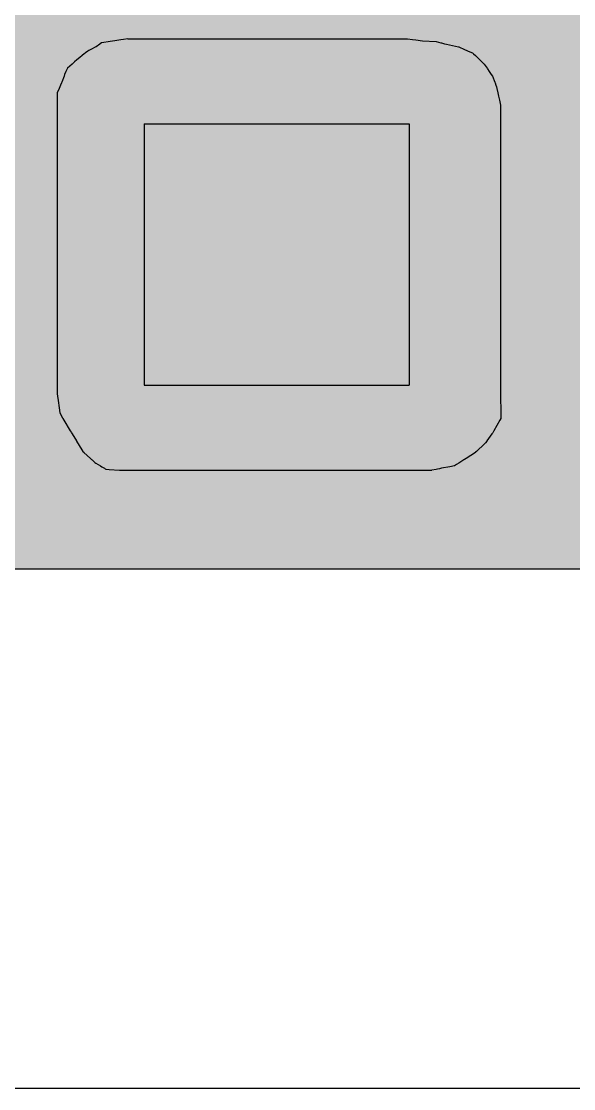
# Model space of a CAD drawing. Extents: x 0 to 428, y 0 to 297.
# Drawn here: x 294.64 to 298.82, y 0 to 8.07 of the extents above; entities that cross this region are included whole.
import ezdxf

# ---------------------------------------------------------------- set-up
doc = ezdxf.new("R2010")
doc.units = 0
doc.header["$MEASUREMENT"] = 0
doc.linetypes.add('CONTIN', pattern=[0])
doc.layers.get('0').update_dxf_attribs({"linetype": 'CONTIN'})
for name, color, linetype in [('1', 7, 'CONTIN'), ('2', 7, 'CONTIN'), ('22', 7, 'CONTIN')]:
    doc.layers.add(name, color=color, linetype=linetype)

# ---------------------------------------------------------------- blocks, each defined once
blk = doc.blocks.new('CZEBORDR')
at = {"layer": '22'}
blk.add_line((420, 0), (0, 0), dxfattribs=at)
blk = doc.blocks.new('LOGO')
at = {"color": 156, "linetype": 'Continuous'}
for p, q in [((-124.6848, 7.9204), (-124.7476, 7.9114)), ((-124.6495, 7.9255), (-124.6848, 7.9204)), ((-124.6038, 7.9321), (-124.6495, 7.9255)), ((-124.5833, 7.9351), (-124.6038, 7.9321)), ((-124.5491, 7.94), (-124.5833, 7.9351)), ((-124.5491, 7.94), (-122.4343, 7.94)), ((-122.4343, 7.94), (-122.3953, 7.9351)), ((-122.3953, 7.9351), (-122.372, 7.9321)), ((-122.372, 7.9321), (-122.32, 7.9255)), ((-122.32, 7.9255), (-122.2161, 7.9204)), ((-122.2161, 7.9204), (-122.1818, 7.9114)), ((-124.8721, 7.8327), (-124.8793, 7.8271)), ((-124.8703, 7.8341), (-124.8721, 7.8327)), ((-124.8523, 7.848), (-124.8703, 7.8341)), ((-124.8462, 7.8526), (-124.8523, 7.848)), ((-124.8311, 7.8602), (-124.8462, 7.8526)), ((-124.7931, 7.8792), (-124.8311, 7.8602)), ((-124.7905, 7.881), (-124.7931, 7.8792)), ((-124.7628, 7.9006), (-124.7905, 7.881)), ((-124.7585, 7.9037), (-124.7628, 7.9006)), ((-124.7494, 7.9101), (-124.7585, 7.9037)), ((-124.7476, 7.9114), (-124.7494, 7.9101)), ((-122.1818, 7.9114), (-122.177, 7.9101)), ((-122.177, 7.9101), (-122.1527, 7.9037)), ((-122.1527, 7.9037), (-122.1386, 7.9006)), ((-122.1386, 7.9006), (-122.049, 7.881)), ((-122.049, 7.881), (-122.0448, 7.8792)), ((-122.0448, 7.8792), (-122.0016, 7.8602)), ((-122.0016, 7.8602), (-121.9843, 7.8526)), ((-121.9843, 7.8526), (-121.9737, 7.848)), ((-121.9737, 7.848), (-121.942, 7.8341)), ((-121.942, 7.8341), (-121.939, 7.8327)), ((-121.939, 7.8327), (-121.9332, 7.8271)), ((-124.9683, 7.753), (-124.9721, 7.7496)), ((-124.9532, 7.7666), (-124.9683, 7.753)), ((-124.9353, 7.7826), (-124.9532, 7.7666)), ((-124.9145, 7.7994), (-124.9353, 7.7826)), ((-124.8955, 7.8148), (-124.9145, 7.7994)), ((-124.8793, 7.8271), (-124.8955, 7.8148)), ((-121.9332, 7.8271), (-121.9204, 7.8148)), ((-121.9204, 7.8148), (-121.9045, 7.7994)), ((-121.9045, 7.7994), (-121.8871, 7.7826)), ((-121.8871, 7.7826), (-121.8706, 7.7666)), ((-121.8706, 7.7666), (-121.8566, 7.753)), ((-121.8566, 7.753), (-121.8531, 7.7496)), ((-125.0281, 7.6708), (-125.0327, 7.6584)), ((-125.0184, 7.6929), (-125.0281, 7.6708)), ((-125.0094, 7.7133), (-125.0184, 7.6929)), ((-125.0073, 7.7182), (-125.0094, 7.7133)), ((-124.9721, 7.7496), (-125.0073, 7.7182)), ((-121.8531, 7.7496), (-121.8318, 7.7182)), ((-121.8318, 7.7182), (-121.8285, 7.7133)), ((-121.8285, 7.7133), (-121.8147, 7.6929)), ((-121.8147, 7.6929), (-121.7998, 7.6708)), ((-121.7998, 7.6708), (-121.7914, 7.6584)), ((-125.059, 7.5914), (-125.0651, 7.5774)), ((-125.052, 7.6072), (-125.059, 7.5914)), ((-125.049, 7.614), (-125.052, 7.6072)), ((-125.0327, 7.6584), (-125.049, 7.614)), ((-121.7914, 7.6584), (-121.7736, 7.614)), ((-121.7736, 7.614), (-121.7709, 7.6072)), ((-121.7709, 7.6072), (-121.7645, 7.5914)), ((-121.7645, 7.5914), (-121.7613, 7.5774)), ((-125.0704, 7.5655), (-125.085, 7.5326)), ((-125.085, 7.5326), (-125.085, 7.5084)), ((-125.085, 7.5084), (-125.085, 7.4757)), ((-125.0651, 7.5774), (-125.0704, 7.5655)), ((-121.7613, 7.5774), (-121.7586, 7.5655)), ((-121.7586, 7.5655), (-121.7511, 7.5326)), ((-121.7511, 7.5326), (-121.7456, 7.5084)), ((-121.7456, 7.5084), (-121.7381, 7.4757)), ((-125.085, 7.4757), (-125.085, 7.4397)), ((-125.085, 7.4397), (-125.085, 7.424)), ((-121.7381, 7.4757), (-121.7299, 7.4397)), ((-121.7299, 7.4397), (-121.7299, 7.424)), ((-125.085, 7.424), (-125.085, 7.3431)), ((-121.7299, 7.424), (-121.7299, 7.3431)), ((-125.085, 7.3431), (-125.085, 7.2983)), ((-125.085, 7.2983), (-125.085, 6.9671)), ((-124.4272, 7.2983), (-122.4217, 7.2983)), ((-124.4272, 7.2983), (-124.4272, 6.9671)), ((-122.4217, 7.2983), (-122.4217, 6.9671)), ((-121.7299, 7.3431), (-121.7299, 7.2983)), ((-121.7299, 7.2983), (-121.7299, 6.9671)), ((-125.085, 6.9671), (-125.085, 6.6727)), ((-124.4272, 6.9671), (-124.4272, 6.6727)), ((-122.4217, 6.9671), (-122.4217, 6.6727)), ((-121.7299, 6.9671), (-121.7299, 6.6727)), ((-125.085, 6.6727), (-125.085, 6.6698)), ((-125.085, 6.6698), (-125.085, 6.6611)), ((-125.085, 6.6611), (-125.085, 6.6454)), ((-125.085, 6.6454), (-125.085, 6.6375)), ((-125.085, 6.6375), (-125.085, 6.6234)), ((-125.085, 6.6234), (-125.085, 6.5566)), ((-124.4272, 6.6727), (-124.4272, 6.6698)), ((-124.4272, 6.6698), (-124.4272, 6.6611)), ((-124.4272, 6.6611), (-124.4272, 6.6454)), ((-124.4272, 6.6454), (-124.4272, 6.6375)), ((-124.4272, 6.6375), (-124.4272, 6.6234)), ((-124.4272, 6.6234), (-124.4272, 6.5566)), ((-122.4217, 6.6727), (-122.4217, 6.6698)), ((-122.4217, 6.6698), (-122.4217, 6.6611)), ((-122.4217, 6.6611), (-122.4217, 6.6454)), ((-122.4217, 6.6454), (-122.4217, 6.6375)), ((-122.4217, 6.6375), (-122.4217, 6.6234)), ((-122.4217, 6.6234), (-122.4217, 6.5566)), ((-121.7299, 6.6727), (-121.7299, 6.6698)), ((-121.7299, 6.6698), (-121.7299, 6.6611)), ((-121.7299, 6.6611), (-121.7299, 6.6454)), ((-121.7299, 6.6454), (-121.7299, 6.6375)), ((-121.7299, 6.6375), (-121.7299, 6.6234)), ((-121.7299, 6.6234), (-121.7299, 6.5566)), ((-125.085, 6.5566), (-125.085, 6.5156)), ((-124.4272, 6.5566), (-124.4272, 6.5156)), ((-122.4217, 6.5566), (-122.4217, 6.5156)), ((-121.7299, 6.5566), (-121.7299, 6.5156)), ((-125.085, 6.5156), (-125.085, 6.4986)), ((-125.085, 6.4986), (-125.085, 6.4318)), ((-124.4272, 6.5156), (-124.4272, 6.4986)), ((-124.4272, 6.4986), (-124.4272, 6.4318)), ((-122.4217, 6.5156), (-122.4217, 6.4986)), ((-122.4217, 6.4986), (-122.4217, 6.4318)), ((-121.7299, 6.5156), (-121.7299, 6.4986)), ((-121.7299, 6.4986), (-121.7299, 6.4318)), ((-125.085, 6.4318), (-125.085, 6.414)), ((-125.085, 6.414), (-125.085, 6.3827)), ((-125.085, 6.3827), (-125.085, 6.3709)), ((-124.4272, 6.4318), (-124.4272, 6.414)), ((-124.4272, 6.414), (-124.4272, 6.3827)), ((-124.4272, 6.3827), (-124.4272, 6.3709)), ((-122.4217, 6.4318), (-122.4217, 6.414)), ((-122.4217, 6.414), (-122.4217, 6.3827)), ((-122.4217, 6.3827), (-122.4217, 6.3709)), ((-121.7299, 6.4318), (-121.7299, 6.414)), ((-121.7299, 6.414), (-121.7299, 6.3827)), ((-121.7299, 6.3827), (-121.7299, 6.3709)), ((-125.085, 6.3709), (-125.085, 6.3008)), ((-125.085, 6.3008), (-125.085, 6.2327)), ((-124.4272, 6.3709), (-124.4272, 6.3008)), ((-124.4272, 6.3008), (-124.4272, 6.2327)), ((-122.4217, 6.3709), (-122.4217, 6.3008)), ((-122.4217, 6.3008), (-122.4217, 6.2327)), ((-121.7299, 6.3709), (-121.7299, 6.3008)), ((-121.7299, 6.3008), (-121.7299, 6.2327)), ((-125.085, 6.2327), (-125.085, 6.1993)), ((-124.4272, 6.2327), (-124.4272, 6.1993)), ((-122.4217, 6.2327), (-122.4217, 6.1993)), ((-121.7299, 6.2327), (-121.7299, 6.1993)), ((-125.085, 6.1993), (-125.085, 6.089)), ((-124.4272, 6.1993), (-124.4272, 6.089)), ((-122.4217, 6.1993), (-122.4217, 6.089)), ((-121.7299, 6.1993), (-121.7299, 6.089)), ((-125.085, 6.089), (-125.085, 6.0454)), ((-124.4272, 6.089), (-124.4272, 6.0454)), ((-122.4217, 6.089), (-122.4217, 6.0454)), ((-121.7299, 6.089), (-121.7299, 6.0454)), ((-125.085, 6.0454), (-125.085, 6.0193)), ((-125.085, 6.0193), (-125.085, 6.014)), ((-125.085, 6.014), (-125.085, 5.7075)), ((-124.4272, 6.0454), (-124.4272, 6.0193)), ((-124.4272, 6.0193), (-124.4272, 6.014)), ((-124.4272, 6.014), (-124.4272, 5.7075)), ((-122.4217, 6.0454), (-122.4217, 6.0193)), ((-122.4217, 6.0193), (-122.4217, 6.014)), ((-122.4217, 6.014), (-122.4217, 5.7075)), ((-121.7299, 6.0454), (-121.7299, 6.0193)), ((-121.7299, 6.0193), (-121.7299, 6.014)), ((-121.7299, 6.014), (-121.7299, 5.7075)), ((-125.085, 5.7075), (-125.085, 5.6604)), ((-125.085, 5.6604), (-125.085, 5.3244)), ((-124.4272, 5.7075), (-124.4272, 5.6604)), ((-124.4272, 5.6604), (-124.4272, 5.3244)), ((-122.4217, 5.7075), (-122.4217, 5.6604)), ((-122.4217, 5.6604), (-122.4217, 5.3244)), ((-121.7299, 5.7075), (-121.7299, 5.6604)), ((-121.7299, 5.6604), (-121.7299, 5.3244)), ((-125.085, 5.3244), (-125.085, 5.3205)), ((-125.085, 5.3205), (-125.085, 5.2549)), ((-125.085, 5.2549), (-125.0826, 5.2388)), ((-124.4272, 5.3244), (-124.4272, 5.3205)), ((-124.4272, 5.3205), (-122.4217, 5.3205)), ((-122.4217, 5.3244), (-122.4217, 5.3205)), ((-121.7299, 5.3244), (-121.7299, 5.3205)), ((-121.7299, 5.3205), (-121.7299, 5.2549)), ((-121.7299, 5.2549), (-121.7299, 5.2388)), ((-125.0826, 5.2388), (-125.0775, 5.2054)), ((-125.0775, 5.2054), (-125.0692, 5.1502)), ((-121.7299, 5.2388), (-121.7293, 5.2054)), ((-121.7293, 5.2054), (-121.7285, 5.1502)), ((-125.0692, 5.1502), (-125.0635, 5.1128)), ((-125.0635, 5.1128), (-125.0436, 5.0748)), ((-121.7285, 5.1502), (-121.7279, 5.1128)), ((-121.7279, 5.1128), (-121.7273, 5.0748)), ((-125.0436, 5.0748), (-125.0421, 5.0719)), ((-125.0421, 5.0719), (-125.041, 5.0698)), ((-125.041, 5.0698), (-125.034, 5.0565)), ((-125.034, 5.0565), (-124.9866, 4.9761)), ((-121.7347, 5.0565), (-121.7798, 4.9761)), ((-121.7272, 5.0698), (-121.7347, 5.0565)), ((-121.7273, 5.0748), (-121.7272, 5.0719)), ((-121.7272, 5.0719), (-121.7272, 5.0698)), ((-124.9866, 4.9761), (-124.9797, 4.9645)), ((-124.9797, 4.9645), (-124.977, 4.9599)), ((-124.977, 4.9599), (-124.9723, 4.9519)), ((-124.9723, 4.9519), (-124.939, 4.9007)), ((-121.7948, 4.9519), (-121.8329, 4.9007)), ((-121.7889, 4.9599), (-121.7948, 4.9519)), ((-121.7863, 4.9645), (-121.7889, 4.9599)), ((-121.7798, 4.9761), (-121.7863, 4.9645)), ((-124.939, 4.9007), (-124.9374, 4.8983)), ((-124.9374, 4.8983), (-124.9303, 4.8861)), ((-124.9303, 4.8861), (-124.9248, 4.8768)), ((-124.9248, 4.8768), (-124.8918, 4.8205)), ((-121.8506, 4.8768), (-121.9116, 4.8205)), ((-121.8437, 4.8861), (-121.8506, 4.8768)), ((-121.8346, 4.8983), (-121.8437, 4.8861)), ((-121.8329, 4.9007), (-121.8346, 4.8983)), ((-124.8918, 4.8205), (-124.8906, 4.8194)), ((-124.8906, 4.8194), (-124.8842, 4.8136)), ((-124.8842, 4.8136), (-124.8829, 4.8124)), ((-124.8829, 4.8124), (-124.8332, 4.7672)), ((-124.8332, 4.7672), (-124.824, 4.7588)), ((-121.9906, 4.7672), (-122.0036, 4.7588)), ((-121.9204, 4.8124), (-121.9906, 4.7672)), ((-121.9191, 4.8136), (-121.9204, 4.8124)), ((-121.9128, 4.8194), (-121.9191, 4.8136)), ((-121.9116, 4.8205), (-121.9128, 4.8194)), ((-124.824, 4.7588), (-124.8205, 4.7555)), ((-124.8205, 4.7555), (-124.8006, 4.7374)), ((-124.8006, 4.7374), (-124.7923, 4.7323)), ((-124.7923, 4.7323), (-124.7734, 4.7207)), ((-124.7734, 4.7207), (-124.7567, 4.7105)), ((-124.7567, 4.7105), (-124.7463, 4.7042)), ((-124.7463, 4.7042), (-124.7271, 4.6924)), ((-124.7271, 4.6924), (-124.7219, 4.6892)), ((-124.7219, 4.6892), (-124.7174, 4.6864)), ((-124.7174, 4.6864), (-124.6914, 4.6844)), ((-124.6914, 4.6844), (-124.6127, 4.6784)), ((-122.2181, 4.6844), (-122.2505, 4.6784)), ((-122.2074, 4.6864), (-122.2181, 4.6844)), ((-122.1926, 4.6892), (-122.2074, 4.6864)), ((-122.1755, 4.6924), (-122.1926, 4.6892)), ((-122.1125, 4.7042), (-122.1755, 4.6924)), ((-122.0787, 4.7105), (-122.1125, 4.7042)), ((-122.0628, 4.7207), (-122.0787, 4.7105)), ((-122.0447, 4.7323), (-122.0628, 4.7207)), ((-122.0369, 4.7374), (-122.0447, 4.7323)), ((-122.0086, 4.7555), (-122.0369, 4.7374)), ((-122.0036, 4.7588), (-122.0086, 4.7555)), ((-124.6127, 4.6784), (-122.2505, 4.6784))]:
    blk.add_line(p, q, dxfattribs=at)
at = {"color": 9, "linetype": 'Continuous'}
blk.add_line((-135.6751, 3.9321), (-111.768, 3.9321), dxfattribs=at)
at = {"linetype": 'Continuous'}
for p, q in [((0, 0), (-230.553, 0)), ((-109.2563, 0), (-138.2278, 0))]:
    blk.add_line(p, q, dxfattribs=at)
at = {"color": 9, "linetype": 'Continuous'}
for points in [[(-135.6751, 9.1916), (-135.6751, 3.9321), (-111.768, 3.9321)], [(-135.6751, 3.9321), (-135.6751, 3.9321), (-111.768, 3.9321)]]:
    blk.add_solid(points, dxfattribs=at)
at = {"color": 9, "linetype": 'Continuous', "extrusion": (0, 0, -1)}
blk.add_solid([(135.6751, 9.1916), (111.768, 9.1916), (111.768, 3.9321)], dxfattribs=at)
at = {"color": 156, "linetype": 'Continuous'}
for points in [[(-124.6848, 7.9204), (-124.7476, 7.9114), (-122.1818, 7.9114)], [(-124.6495, 7.9255), (-124.6848, 7.9204), (-122.2161, 7.9204)], [(-124.6038, 7.9321), (-124.6495, 7.9255), (-122.32, 7.9255)], [(-124.5833, 7.9351), (-124.6038, 7.9321), (-122.372, 7.9321)], [(-124.5491, 7.94), (-124.5833, 7.9351), (-122.3953, 7.9351)], [(-124.5491, 7.94), (-124.5491, 7.94), (-122.4343, 7.94)], [(-124.8721, 7.8327), (-124.8793, 7.8271), (-121.9332, 7.8271)], [(-124.8703, 7.8341), (-124.8721, 7.8327), (-121.939, 7.8327)], [(-124.8523, 7.848), (-124.8703, 7.8341), (-121.942, 7.8341)], [(-124.8462, 7.8526), (-124.8523, 7.848), (-121.9737, 7.848)], [(-124.8311, 7.8602), (-124.8462, 7.8526), (-121.9843, 7.8526)], [(-124.7931, 7.8792), (-124.8311, 7.8602), (-122.0016, 7.8602)], [(-124.7905, 7.881), (-124.7931, 7.8792), (-122.0448, 7.8792)], [(-124.7628, 7.9006), (-124.7905, 7.881), (-122.049, 7.881)], [(-124.7585, 7.9037), (-124.7628, 7.9006), (-122.1386, 7.9006)], [(-124.7494, 7.9101), (-124.7585, 7.9037), (-122.1527, 7.9037)], [(-124.7476, 7.9114), (-124.7494, 7.9101), (-122.177, 7.9101)], [(-124.9683, 7.753), (-124.9721, 7.7496), (-121.8531, 7.7496)], [(-124.9532, 7.7666), (-124.9683, 7.753), (-121.8566, 7.753)], [(-124.9353, 7.7826), (-124.9532, 7.7666), (-121.8706, 7.7666)], [(-124.9145, 7.7994), (-124.9353, 7.7826), (-121.8871, 7.7826)], [(-124.8955, 7.8148), (-124.9145, 7.7994), (-121.9045, 7.7994)], [(-124.8793, 7.8271), (-124.8955, 7.8148), (-121.9204, 7.8148)], [(-125.0281, 7.6708), (-125.0327, 7.6584), (-121.7914, 7.6584)], [(-125.0184, 7.6929), (-125.0281, 7.6708), (-121.7998, 7.6708)], [(-125.0094, 7.7133), (-125.0184, 7.6929), (-121.8147, 7.6929)], [(-125.0073, 7.7182), (-125.0094, 7.7133), (-121.8285, 7.7133)], [(-124.9721, 7.7496), (-125.0073, 7.7182), (-121.8318, 7.7182)], [(-125.059, 7.5914), (-125.0651, 7.5774), (-121.7613, 7.5774)], [(-125.052, 7.6072), (-125.059, 7.5914), (-121.7645, 7.5914)], [(-125.049, 7.614), (-125.052, 7.6072), (-121.7709, 7.6072)], [(-125.0327, 7.6584), (-125.049, 7.614), (-121.7736, 7.614)], [(-125.0704, 7.5655), (-125.085, 7.5326), (-121.7511, 7.5326)], [(-125.085, 7.5326), (-125.085, 7.5084), (-121.7456, 7.5084)], [(-125.085, 7.5084), (-125.085, 7.4757), (-121.7381, 7.4757)], [(-125.0651, 7.5774), (-125.0704, 7.5655), (-121.7586, 7.5655)], [(-125.085, 7.4757), (-125.085, 7.4397), (-121.7299, 7.4397)], [(-125.085, 7.4397), (-125.085, 7.424), (-121.7299, 7.424)], [(-125.085, 7.424), (-125.085, 7.3431), (-121.7299, 7.3431)], [(-125.085, 7.3431), (-125.085, 7.2983), (-121.7299, 7.2983)], [(-125.085, 7.2983), (-125.085, 6.9671), (-124.4272, 6.9671)], [(-124.4272, 7.2983), (-124.4272, 7.2983), (-122.4217, 7.2983)], [(-122.4217, 7.2983), (-122.4217, 6.9671), (-121.7299, 6.9671)], [(-125.085, 6.9671), (-125.085, 6.6727), (-124.4272, 6.6727)], [(-122.4217, 6.9671), (-122.4217, 6.6727), (-121.7299, 6.6727)], [(-125.085, 6.6727), (-125.085, 6.6698), (-124.4272, 6.6698)], [(-125.085, 6.6698), (-125.085, 6.6611), (-124.4272, 6.6611)], [(-125.085, 6.6611), (-125.085, 6.6454), (-124.4272, 6.6454)], [(-125.085, 6.6454), (-125.085, 6.6375), (-124.4272, 6.6375)], [(-125.085, 6.6375), (-125.085, 6.6234), (-124.4272, 6.6234)], [(-125.085, 6.6234), (-125.085, 6.5566), (-124.4272, 6.5566)], [(-122.4217, 6.6727), (-122.4217, 6.6698), (-121.7299, 6.6698)], [(-122.4217, 6.6698), (-122.4217, 6.6611), (-121.7299, 6.6611)], [(-122.4217, 6.6611), (-122.4217, 6.6454), (-121.7299, 6.6454)], [(-122.4217, 6.6454), (-122.4217, 6.6375), (-121.7299, 6.6375)], [(-122.4217, 6.6375), (-122.4217, 6.6234), (-121.7299, 6.6234)], [(-122.4217, 6.6234), (-122.4217, 6.5566), (-121.7299, 6.5566)], [(-125.085, 6.5566), (-125.085, 6.5156), (-124.4272, 6.5156)], [(-122.4217, 6.5566), (-122.4217, 6.5156), (-121.7299, 6.5156)], [(-125.085, 6.5156), (-125.085, 6.4986), (-124.4272, 6.4986)], [(-125.085, 6.4986), (-125.085, 6.4318), (-124.4272, 6.4318)], [(-122.4217, 6.5156), (-122.4217, 6.4986), (-121.7299, 6.4986)], [(-122.4217, 6.4986), (-122.4217, 6.4318), (-121.7299, 6.4318)], [(-125.085, 6.4318), (-125.085, 6.414), (-124.4272, 6.414)], [(-125.085, 6.414), (-125.085, 6.3827), (-124.4272, 6.3827)], [(-125.085, 6.3827), (-125.085, 6.3709), (-124.4272, 6.3709)], [(-122.4217, 6.4318), (-122.4217, 6.414), (-121.7299, 6.414)], [(-122.4217, 6.414), (-122.4217, 6.3827), (-121.7299, 6.3827)], [(-122.4217, 6.3827), (-122.4217, 6.3709), (-121.7299, 6.3709)], [(-125.085, 6.3709), (-125.085, 6.3008), (-124.4272, 6.3008)], [(-125.085, 6.3008), (-125.085, 6.2327), (-124.4272, 6.2327)], [(-122.4217, 6.3709), (-122.4217, 6.3008), (-121.7299, 6.3008)], [(-122.4217, 6.3008), (-122.4217, 6.2327), (-121.7299, 6.2327)], [(-125.085, 6.2327), (-125.085, 6.1993), (-124.4272, 6.1993)], [(-122.4217, 6.2327), (-122.4217, 6.1993), (-121.7299, 6.1993)], [(-125.085, 6.1993), (-125.085, 6.089), (-124.4272, 6.089)], [(-122.4217, 6.1993), (-122.4217, 6.089), (-121.7299, 6.089)], [(-125.085, 6.089), (-125.085, 6.0454), (-124.4272, 6.0454)], [(-122.4217, 6.089), (-122.4217, 6.0454), (-121.7299, 6.0454)], [(-125.085, 6.0454), (-125.085, 6.0193), (-124.4272, 6.0193)], [(-125.085, 6.0193), (-125.085, 6.014), (-124.4272, 6.014)], [(-125.085, 6.014), (-125.085, 5.7075), (-124.4272, 5.7075)], [(-122.4217, 6.0454), (-122.4217, 6.0193), (-121.7299, 6.0193)], [(-122.4217, 6.0193), (-122.4217, 6.014), (-121.7299, 6.014)], [(-122.4217, 6.014), (-122.4217, 5.7075), (-121.7299, 5.7075)], [(-125.085, 5.7075), (-125.085, 5.6604), (-124.4272, 5.6604)], [(-125.085, 5.6604), (-125.085, 5.3244), (-124.4272, 5.3244)], [(-122.4217, 5.7075), (-122.4217, 5.6604), (-121.7299, 5.6604)], [(-122.4217, 5.6604), (-122.4217, 5.3244), (-121.7299, 5.3244)], [(-125.085, 5.3244), (-125.085, 5.3205), (-124.4272, 5.3205)], [(-125.085, 5.3205), (-125.085, 5.2549), (-121.7299, 5.2549)], [(-125.085, 5.2549), (-125.0826, 5.2388), (-121.7299, 5.2388)], [(-124.4272, 5.3205), (-124.4272, 5.3205), (-122.4217, 5.3205)], [(-122.4217, 5.3244), (-122.4217, 5.3205), (-121.7299, 5.3205)], [(-125.0826, 5.2388), (-125.0775, 5.2054), (-121.7293, 5.2054)], [(-125.0775, 5.2054), (-125.0692, 5.1502), (-121.7285, 5.1502)], [(-125.0692, 5.1502), (-125.0635, 5.1128), (-121.7279, 5.1128)], [(-125.0635, 5.1128), (-125.0436, 5.0748), (-121.7273, 5.0748)], [(-125.0436, 5.0748), (-125.0421, 5.0719), (-121.7272, 5.0719)], [(-125.0421, 5.0719), (-125.041, 5.0698), (-121.7272, 5.0698)], [(-125.041, 5.0698), (-125.034, 5.0565), (-121.7347, 5.0565)], [(-125.034, 5.0565), (-124.9866, 4.9761), (-121.7798, 4.9761)], [(-124.9866, 4.9761), (-124.9797, 4.9645), (-121.7863, 4.9645)], [(-124.9797, 4.9645), (-124.977, 4.9599), (-121.7889, 4.9599)], [(-124.977, 4.9599), (-124.9723, 4.9519), (-121.7948, 4.9519)], [(-124.9723, 4.9519), (-124.939, 4.9007), (-121.8329, 4.9007)], [(-124.939, 4.9007), (-124.9374, 4.8983), (-121.8346, 4.8983)], [(-124.9374, 4.8983), (-124.9303, 4.8861), (-121.8437, 4.8861)], [(-124.9303, 4.8861), (-124.9248, 4.8768), (-121.8506, 4.8768)], [(-124.9248, 4.8768), (-124.8918, 4.8205), (-121.9116, 4.8205)], [(-124.8918, 4.8205), (-124.8906, 4.8194), (-121.9128, 4.8194)], [(-124.8906, 4.8194), (-124.8842, 4.8136), (-121.9191, 4.8136)], [(-124.8842, 4.8136), (-124.8829, 4.8124), (-121.9204, 4.8124)], [(-124.8829, 4.8124), (-124.8332, 4.7672), (-121.9906, 4.7672)], [(-124.8332, 4.7672), (-124.824, 4.7588), (-122.0036, 4.7588)], [(-124.824, 4.7588), (-124.8205, 4.7555), (-122.0086, 4.7555)], [(-124.8205, 4.7555), (-124.8006, 4.7374), (-122.0369, 4.7374)], [(-124.8006, 4.7374), (-124.7923, 4.7323), (-122.0447, 4.7323)], [(-124.7923, 4.7323), (-124.7734, 4.7207), (-122.0628, 4.7207)], [(-124.7734, 4.7207), (-124.7567, 4.7105), (-122.0787, 4.7105)], [(-124.7567, 4.7105), (-124.7463, 4.7042), (-122.1125, 4.7042)], [(-124.7463, 4.7042), (-124.7271, 4.6924), (-122.1755, 4.6924)], [(-124.7271, 4.6924), (-124.7219, 4.6892), (-122.1926, 4.6892)], [(-124.7219, 4.6892), (-124.7174, 4.6864), (-122.2074, 4.6864)], [(-124.7174, 4.6864), (-124.6914, 4.6844), (-122.2181, 4.6844)], [(-124.6914, 4.6844), (-124.6127, 4.6784), (-122.2505, 4.6784)], [(-124.6127, 4.6784), (-124.6127, 4.6784), (-122.2505, 4.6784)]]:
    blk.add_solid(points, dxfattribs=at)
at = {"color": 156, "linetype": 'Continuous', "extrusion": (0, 0, -1)}
for points in [[(124.6848, 7.9204), (122.2161, 7.9204), (122.1818, 7.9114)], [(124.6495, 7.9255), (122.32, 7.9255), (122.2161, 7.9204)], [(124.6038, 7.9321), (122.372, 7.9321), (122.32, 7.9255)], [(124.5833, 7.9351), (122.3953, 7.9351), (122.372, 7.9321)], [(124.5491, 7.94), (122.4343, 7.94), (122.3953, 7.9351)], [(124.8721, 7.8327), (121.939, 7.8327), (121.9332, 7.8271)], [(124.8703, 7.8341), (121.942, 7.8341), (121.939, 7.8327)], [(124.8523, 7.848), (121.9737, 7.848), (121.942, 7.8341)], [(124.8462, 7.8526), (121.9843, 7.8526), (121.9737, 7.848)], [(124.8311, 7.8602), (122.0016, 7.8602), (121.9843, 7.8526)], [(124.7931, 7.8792), (122.0448, 7.8792), (122.0016, 7.8602)], [(124.7905, 7.881), (122.049, 7.881), (122.0448, 7.8792)], [(124.7628, 7.9006), (122.1386, 7.9006), (122.049, 7.881)], [(124.7585, 7.9037), (122.1527, 7.9037), (122.1386, 7.9006)], [(124.7494, 7.9101), (122.177, 7.9101), (122.1527, 7.9037)], [(124.7476, 7.9114), (122.1818, 7.9114), (122.177, 7.9101)], [(124.9683, 7.753), (121.8566, 7.753), (121.8531, 7.7496)], [(124.9532, 7.7666), (121.8706, 7.7666), (121.8566, 7.753)], [(124.9353, 7.7826), (121.8871, 7.7826), (121.8706, 7.7666)], [(124.9145, 7.7994), (121.9045, 7.7994), (121.8871, 7.7826)], [(124.8955, 7.8148), (121.9204, 7.8148), (121.9045, 7.7994)], [(124.8793, 7.8271), (121.9332, 7.8271), (121.9204, 7.8148)], [(125.0281, 7.6708), (121.7998, 7.6708), (121.7914, 7.6584)], [(125.0184, 7.6929), (121.8147, 7.6929), (121.7998, 7.6708)], [(125.0094, 7.7133), (121.8285, 7.7133), (121.8147, 7.6929)], [(125.0073, 7.7182), (121.8318, 7.7182), (121.8285, 7.7133)], [(124.9721, 7.7496), (121.8531, 7.7496), (121.8318, 7.7182)], [(125.059, 7.5914), (121.7645, 7.5914), (121.7613, 7.5774)], [(125.052, 7.6072), (121.7709, 7.6072), (121.7645, 7.5914)], [(125.049, 7.614), (121.7736, 7.614), (121.7709, 7.6072)], [(125.0327, 7.6584), (121.7914, 7.6584), (121.7736, 7.614)], [(125.085, 7.5326), (121.7511, 7.5326), (121.7456, 7.5084)], [(125.085, 7.5084), (121.7456, 7.5084), (121.7381, 7.4757)], [(125.0704, 7.5655), (121.7586, 7.5655), (121.7511, 7.5326)], [(125.0651, 7.5774), (121.7613, 7.5774), (121.7586, 7.5655)], [(125.085, 7.4757), (121.7381, 7.4757), (121.7299, 7.4397)], [(125.085, 7.4397), (121.7299, 7.4397), (121.7299, 7.424)], [(125.085, 7.424), (121.7299, 7.424), (121.7299, 7.3431)], [(125.085, 7.3431), (121.7299, 7.3431), (121.7299, 7.2983)], [(125.085, 7.2983), (124.4272, 7.2983), (124.4272, 6.9671)], [(122.4217, 7.2983), (121.7299, 7.2983), (121.7299, 6.9671)], [(125.085, 6.9671), (124.4272, 6.9671), (124.4272, 6.6727)], [(122.4217, 6.9671), (121.7299, 6.9671), (121.7299, 6.6727)], [(125.085, 6.6727), (124.4272, 6.6727), (124.4272, 6.6698)], [(125.085, 6.6698), (124.4272, 6.6698), (124.4272, 6.6611)], [(125.085, 6.6611), (124.4272, 6.6611), (124.4272, 6.6454)], [(125.085, 6.6454), (124.4272, 6.6454), (124.4272, 6.6375)], [(125.085, 6.6375), (124.4272, 6.6375), (124.4272, 6.6234)], [(125.085, 6.6234), (124.4272, 6.6234), (124.4272, 6.5566)], [(122.4217, 6.6727), (121.7299, 6.6727), (121.7299, 6.6698)], [(122.4217, 6.6698), (121.7299, 6.6698), (121.7299, 6.6611)], [(122.4217, 6.6611), (121.7299, 6.6611), (121.7299, 6.6454)], [(122.4217, 6.6454), (121.7299, 6.6454), (121.7299, 6.6375)], [(122.4217, 6.6375), (121.7299, 6.6375), (121.7299, 6.6234)], [(122.4217, 6.6234), (121.7299, 6.6234), (121.7299, 6.5566)], [(125.085, 6.5566), (124.4272, 6.5566), (124.4272, 6.5156)], [(122.4217, 6.5566), (121.7299, 6.5566), (121.7299, 6.5156)], [(125.085, 6.5156), (124.4272, 6.5156), (124.4272, 6.4986)], [(125.085, 6.4986), (124.4272, 6.4986), (124.4272, 6.4318)], [(122.4217, 6.5156), (121.7299, 6.5156), (121.7299, 6.4986)], [(122.4217, 6.4986), (121.7299, 6.4986), (121.7299, 6.4318)], [(125.085, 6.4318), (124.4272, 6.4318), (124.4272, 6.414)], [(125.085, 6.414), (124.4272, 6.414), (124.4272, 6.3827)], [(125.085, 6.3827), (124.4272, 6.3827), (124.4272, 6.3709)], [(122.4217, 6.4318), (121.7299, 6.4318), (121.7299, 6.414)], [(122.4217, 6.414), (121.7299, 6.414), (121.7299, 6.3827)], [(122.4217, 6.3827), (121.7299, 6.3827), (121.7299, 6.3709)], [(125.085, 6.3709), (124.4272, 6.3709), (124.4272, 6.3008)], [(125.085, 6.3008), (124.4272, 6.3008), (124.4272, 6.2327)], [(122.4217, 6.3709), (121.7299, 6.3709), (121.7299, 6.3008)], [(122.4217, 6.3008), (121.7299, 6.3008), (121.7299, 6.2327)], [(125.085, 6.2327), (124.4272, 6.2327), (124.4272, 6.1993)], [(122.4217, 6.2327), (121.7299, 6.2327), (121.7299, 6.1993)], [(125.085, 6.1993), (124.4272, 6.1993), (124.4272, 6.089)], [(122.4217, 6.1993), (121.7299, 6.1993), (121.7299, 6.089)], [(125.085, 6.089), (124.4272, 6.089), (124.4272, 6.0454)], [(122.4217, 6.089), (121.7299, 6.089), (121.7299, 6.0454)], [(125.085, 6.0454), (124.4272, 6.0454), (124.4272, 6.0193)], [(125.085, 6.0193), (124.4272, 6.0193), (124.4272, 6.014)], [(125.085, 6.014), (124.4272, 6.014), (124.4272, 5.7075)], [(122.4217, 6.0454), (121.7299, 6.0454), (121.7299, 6.0193)], [(122.4217, 6.0193), (121.7299, 6.0193), (121.7299, 6.014)], [(122.4217, 6.014), (121.7299, 6.014), (121.7299, 5.7075)], [(125.085, 5.7075), (124.4272, 5.7075), (124.4272, 5.6604)], [(125.085, 5.6604), (124.4272, 5.6604), (124.4272, 5.3244)], [(122.4217, 5.7075), (121.7299, 5.7075), (121.7299, 5.6604)], [(122.4217, 5.6604), (121.7299, 5.6604), (121.7299, 5.3244)], [(125.085, 5.3244), (124.4272, 5.3244), (124.4272, 5.3205)], [(125.085, 5.3205), (121.7299, 5.3205), (121.7299, 5.2549)], [(125.085, 5.2549), (121.7299, 5.2549), (121.7299, 5.2388)], [(122.4217, 5.3244), (121.7299, 5.3244), (121.7299, 5.3205)], [(125.0826, 5.2388), (121.7299, 5.2388), (121.7293, 5.2054)], [(125.0775, 5.2054), (121.7293, 5.2054), (121.7285, 5.1502)], [(125.0692, 5.1502), (121.7285, 5.1502), (121.7279, 5.1128)], [(125.0635, 5.1128), (121.7279, 5.1128), (121.7273, 5.0748)], [(125.0436, 5.0748), (121.7273, 5.0748), (121.7272, 5.0719)], [(125.0421, 5.0719), (121.7272, 5.0719), (121.7272, 5.0698)], [(125.041, 5.0698), (121.7272, 5.0698), (121.7347, 5.0565)], [(125.034, 5.0565), (121.7347, 5.0565), (121.7798, 4.9761)], [(124.9866, 4.9761), (121.7798, 4.9761), (121.7863, 4.9645)], [(124.9797, 4.9645), (121.7863, 4.9645), (121.7889, 4.9599)], [(124.977, 4.9599), (121.7889, 4.9599), (121.7948, 4.9519)], [(124.9723, 4.9519), (121.7948, 4.9519), (121.8329, 4.9007)], [(124.939, 4.9007), (121.8329, 4.9007), (121.8346, 4.8983)], [(124.9374, 4.8983), (121.8346, 4.8983), (121.8437, 4.8861)], [(124.9303, 4.8861), (121.8437, 4.8861), (121.8506, 4.8768)], [(124.9248, 4.8768), (121.8506, 4.8768), (121.9116, 4.8205)], [(124.8918, 4.8205), (121.9116, 4.8205), (121.9128, 4.8194)], [(124.8906, 4.8194), (121.9128, 4.8194), (121.9191, 4.8136)], [(124.8842, 4.8136), (121.9191, 4.8136), (121.9204, 4.8124)], [(124.8829, 4.8124), (121.9204, 4.8124), (121.9906, 4.7672)], [(124.8332, 4.7672), (121.9906, 4.7672), (122.0036, 4.7588)], [(124.824, 4.7588), (122.0036, 4.7588), (122.0086, 4.7555)], [(124.8205, 4.7555), (122.0086, 4.7555), (122.0369, 4.7374)], [(124.8006, 4.7374), (122.0369, 4.7374), (122.0447, 4.7323)], [(124.7923, 4.7323), (122.0447, 4.7323), (122.0628, 4.7207)], [(124.7734, 4.7207), (122.0628, 4.7207), (122.0787, 4.7105)], [(124.7567, 4.7105), (122.0787, 4.7105), (122.1125, 4.7042)], [(124.7463, 4.7042), (122.1125, 4.7042), (122.1755, 4.6924)], [(124.7271, 4.6924), (122.1755, 4.6924), (122.1926, 4.6892)], [(124.7219, 4.6892), (122.1926, 4.6892), (122.2074, 4.6864)], [(124.7174, 4.6864), (122.2074, 4.6864), (122.2181, 4.6844)], [(124.6914, 4.6844), (122.2181, 4.6844), (122.2505, 4.6784)]]:
    blk.add_solid(points, dxfattribs=at)
at = {"layer": '22'}
blk.add_line((0, 0), (-420, 0), dxfattribs=at)

msp = doc.modelspace()

# ---------------------------------------------------------------- block references
at = {"layer": '1'}
msp.add_blockref('CZEBORDR', (0, 0), dxfattribs=at)
at = {"layer": '2'}
msp.add_blockref('LOGO', (420, 0), dxfattribs=at)

doc.saveas('drawing.dxf')
